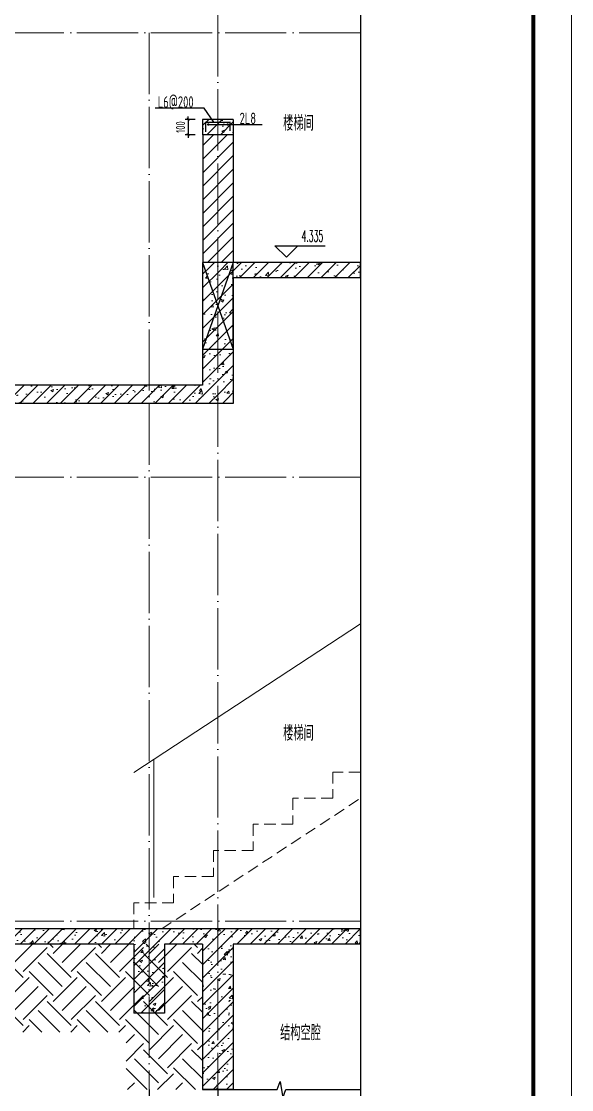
# Model space of a CAD drawing. Extents: x -1058961 to 23600, y -449123 to 2751847.
# Drawn here: x -3905 to -311, y -34003 to -27028 of the extents above; entities that cross this region are included whole.
import ezdxf

# ---------------------------------------------------------------- set-up
doc = ezdxf.new("R2010")
doc.units = 0
doc.header["$LTSCALE"] = 1000
doc.linetypes.add('DOTE', pattern=[2.42, 2, -0.2, 0.02, -0.2])
doc.linetypes.add('HIDDEN', pattern=[0.375, 0.25, -0.125])
doc.layers.get('0').update_dxf_attribs({"linetype": 'CONTINUOUS'})
doc.layers.get('DEFPOINTS').update_dxf_attribs({"linetype": 'CONTINUOUS'})
for name, color, linetype in [('AXIS', 3, 'CONTINUOUS'), ('DIM', 2, 'CONTINUOUS'), ('DIM_ELEV', 3, 'CONTINUOUS'), ('DIM_SYMB', 3, 'CONTINUOUS'), ('PUB_TEXT', 2, 'CONTINUOUS'), ('REIN', 6, 'CONTINUOUS'), ('S-大样-砼线', 7, 'CONTINUOUS'), ('S-引出线', 40, 'CONTINUOUS'), ('TEXT', 2, 'CONTINUOUS'), ('WALL', 5, 'CONTINUOUS')]:
    doc.layers.add(name, color=color, linetype=linetype)
for name, color, linetype, lineweight in [('DOTE', 19, 'DOTE', 9), ('PUB_HATCH', 8, 'CONTINUOUS', 9), ('STAIR', 2, 'CONTINUOUS', 18), ('图框', 9, 'CONTINUOUS', 18), ('填充', 251, 'CONTINUOUS', 5), ('立面-栏杆', 105, 'CONTINUOUS', 15)]:
    doc.layers.add(name, color=color, linetype=linetype, lineweight=lineweight)
doc.styles.add('_TCH_DIM', font='SIMPLEX.shx', dxfattribs={"width": 0.7, "bigfont": 'GBCBIG.shx'})
doc.styles.add('TSSD_DIMENSION', font='Tssdeng.shx', dxfattribs={"width": 0.7, "bigfont": 'tssdchn.shx'})
doc.styles.add('TSSD_REIN', font='tssdeng.shx', dxfattribs={"width": 0.7, "height": 300, "bigfont": 'tssdchn.shx'})
doc.styles.add('w', font='tssdeng.shx', dxfattribs={"width": 0.8, "bigfont": 'tssdchn.shx'})
doc.dimstyles.new('TSSD_20_20', dxfattribs={"dimtxt": 60, "dimasz": 20, "dimexe": 20, "dimexo": 50, "dimgap": 20, "dimtad": 1, "dimdec": 0, "dimzin": 0, "dimdsep": 46, "dimtxsty": 'TSSD_DIMENSION', "dimblk": 'ARCHTICK', "dimblk1": 'ARCHTICK', "dimblk2": 'ARCHTICK', "dimcen": 0, "dimdle": 20, "dimclrt": 7, "dimadec": 0, "dimazin": 0, "dimtfac": 1, "dimtdec": 0, "dimtix": 1, "dimtmove": 2, "dimatfit": 3, "dimfxl": 0, "dimtolj": 1, "dimtzin": 0, "dimarcsym": 0})
pattern_1 = [(45, (-668291.086, 135539.91), (-44.194174, 44.194174), []), (50, (-668291.09, 135539.91), (179.315046, -15.688034), [18.75, -206.25]), (355, (-668291.09, 135539.91), (-34.687833, 188.048033), [15, -165]), (100.4514, (-668276.14, 135538.6), (144.627345, 172.359886), [15.935047, -175.28553]), (46.1842, (-668291.09, 135589.9), (266.81026, -41.379754), [28.125, -309.375]), (96.6356, (-668268.85, 135586.46), (233.66568, 243.52947), [23.90257, -262.92825]), (351.1842, (-668291.1, 135589.9), (233.66549, 243.52965), [22.5, -247.5]), (21, (-668266.09, 135577.41), (149.226763, -100.654723), [18.75, -206.25]), (326, (-668266.09, 135577.41), (60.828833, 181.28751), [15, -165]), (71.4514, (-668253.65, 135569.02), (210.055657, 80.632624), [15.935047, -175.28553]), (37.5, (-668291.086, 135539.91), (3.039964, 83.2234635), [0, -163, 0, -167.5, 0, -165.625]), (7.5, (-668291.09, 135539.91), (65.767384, 98.602928), [0, -95.5, 0, -159.25, 0, -63.125]), (327.5, (-668346.836, 135539.91), (133.455609, -5.638718), [0, -62.5, 0, -195, 0, -258.75]), (317.5, (-668371.84, 135539.91), (145.796542, 25.026246), [0, -81.25, 0, -129.5, 0, -183.75])]

# ---------------------------------------------------------------- blocks, each defined once
blk = doc.blocks.new('GFDDDDRG')
at = {"layer": '图框'}
blk.add_lwpolyline([(923310, -107437), (923310, -159999), (893610, -159999), (893610, -107437)], close=True, dxfattribs=at)
blk.add_lwpolyline([(923310, -107437), (923310, -159999), (893610, -159999), (893610, -107437)], close=True, dxfattribs=at)
at = {"layer": '图框', "const_width": 50}
blk.add_lwpolyline([(894110, -159499), (922810, -159499), (922810, -108687), (894110, -108687)], close=True, dxfattribs=at)
blk = doc.blocks.new('20210809.04070727')
at = {"layer": 'REIN', "const_width": 9}
blk.add_lwpolyline([(87484.2, 67933.8), (87484.2, 67997.6), (87644.1, 67997.6), (87644.1, 67939.6)], dxfattribs=at)
at = {"layer": 'REIN', "const_width": 8}
for points in [[(87497.7, 67982.5, 1), (87505.7, 67982.5, 1)], [(87625.1, 67982.5, 1), (87633.1, 67982.5, 1)]]:
    blk.add_lwpolyline(points, format="xyb", close=True, dxfattribs=at)
at = {"layer": 'S-大样-砼线'}
for p, q in [((87465.2, 67080.9), (87665.2, 66515.9)), ((87665.2, 67080.9), (87465.2, 66515.9))]:
    blk.add_line(p, q, dxfattribs=at)
blk.add_lwpolyline([(87665.2, 67080.9), (87465.2, 67080.9), (87465.2, 66515.9), (87665.2, 66515.9)], close=True, dxfattribs=at)
at = {"layer": 'S-引出线'}
for p, q in [((87474.6, 68089.8), (87154.5, 68089.8)), ((87538.8, 67997.6), (87474.6, 68089.8)), ((87501.7, 67982.5), (87853.3, 67982.5))]:
    blk.add_line(p, q, dxfattribs=at)
at = {"layer": 'TEXT', "style": 'w', "width": 0.7}
for s, p in [('L6@200', (87171.5, 68092)), ('2L8', (87706.2, 67984.9))]:
    blk.add_text(s, height=75, rotation=0, dxfattribs=at).set_placement(p)
blk = doc.blocks.new('_ArchTick')
at = {"color": 0, "linetype": 'ByBlock', "const_width": 0.15}
blk.add_lwpolyline([(-0.5, -0.5), (0.5, 0.5)], dxfattribs=at)
blk = doc.blocks.new('*D1437')
at = {"layer": 'DEFPOINTS', "color": 0}
for p in [(-2720.8, -27668.1), (-2815.5, -27768.1), (-2720.8, -27768.1)]:
    blk.add_point(p, dxfattribs=at)
at = {"layer": 'DIM', "color": 0, "lineweight": -2}
for p, q in [((-2770.8, -27668.1), (-2835.5, -27668.1)), ((-2815.5, -27668.1), (-2815.5, -27648.1)), ((-2815.5, -27668.1), (-2815.5, -27768.1)), ((-2770.8, -27768.1), (-2835.5, -27768.1)), ((-2815.5, -27768.1), (-2815.5, -27788.1))]:
    blk.add_line(p, q, dxfattribs=at)
at = {"layer": 'DIM', "color": 0, "lineweight": -2, "xscale": 20, "yscale": 20, "zscale": 20}
for p, rotation in [((-2815.5, -27668.1), 270), ((-2815.5, -27768.1), 90)]:
    blk.add_blockref('_ArchTick', p, dxfattribs=dict(at, rotation=rotation))
at = {"layer": 'DIM', "color": 7, "insert": (-2865.5, -27718.1), "char_height": 60, "attachment_point": 5, "rotation": 90, "style": 'TSSD_DIMENSION'}
blk.add_mtext('\\A1;100', dxfattribs=at)

msp = doc.modelspace()

# ---------------------------------------------------------------- hatches: boundary and pattern name
at = {"layer": 'PUB_HATCH'}
h = msp.add_hatch(dxfattribs=at)
h.set_pattern_fill('钢筋混凝土', color=256, scale=25, style=0)
h.set_pattern_definition(pattern_1)
h.paths.add_polyline_path([(-2720.83, -27668.1), (-2720.83, -27768.1), (-2520.83, -27768.1), (-2520.83, -27668.11)])
h = msp.add_hatch(dxfattribs=at)
h.set_pattern_fill('普通砖', color=256, scale=25, style=0)
h.set_pattern_definition([(45, (-668291.086, 135584.79), (-44.1941915, 44.1941915), [])])
h.paths.add_polyline_path([(-2520.76, -27768.1), (-2720.76, -27768.1), (-2720.75, -28603.1), (-2520.75, -28603.1)])
h = msp.add_hatch(dxfattribs=at)
h.set_pattern_fill('钢筋混凝土', color=256, scale=25, style=0)
h.set_pattern_definition(pattern_1)
h.paths.add_polyline_path([(-2520.8, -28703.1), (-2720.8, -28603.1), (-2720.8, -29403.12), (-2520.81, -29523.12)])
h = msp.add_hatch(dxfattribs=at)
h.set_pattern_fill('钢筋混凝土', color=256, scale=25, style=0)
h.set_pattern_definition(pattern_1)
h.paths.add_polyline_path([(-1690.59, -28603.1), (-2720.8, -28603.1), (-2520.8, -28703.1), (-1690.59, -28703.1)])
h = msp.add_hatch(dxfattribs=at)
h.set_pattern_fill('钢筋混凝土', color=256, scale=25, style=0)
h.set_pattern_definition(pattern_1)
h.paths.add_polyline_path([(-2520.81, -29523.12), (-2720.8, -29403.12), (-5470.78, -29403.12), (-5470.74, -29443.12), (-5470.78, -29523.12)])
h = msp.add_hatch(dxfattribs=at)
h.set_pattern_fill('钢筋混凝土', color=256, scale=25, style=0)
h.set_pattern_definition(pattern_1)
h.paths.add_polyline_path([(-3070.79, -33019.79), (-3070.79, -32953.12), (-5669.81, -32953.12), (-5469.98, -33053.12), (-3170.79, -33053.12)])
h = msp.add_hatch(dxfattribs=at)
h.set_pattern_fill('钢筋混凝土', color=256, scale=25, style=0)
h.set_pattern_definition(pattern_1)
h.paths.add_polyline_path([(-2620.79, -33019.79), (-2620.79, -32953.12), (-3070.79, -32953.12), (-3070.79, -33019.79), (-2970.79, -33053.12), (-2720.79, -33053.12)])
h = msp.add_hatch(dxfattribs=at)
h.set_pattern_fill('钢筋混凝土', color=256, scale=25, style=0)
h.set_pattern_definition(pattern_1)
h.paths.add_polyline_path([(-1690.58, -32953.12), (-2620.79, -32953.12), (-2620.79, -33019.79), (-2520.79, -33053.12), (-1690.58, -33053.12)])
h = msp.add_hatch(dxfattribs=at)
h.set_pattern_fill('钢筋混凝土', color=256, scale=25, style=0)
h.set_pattern_definition(pattern_1)
h.paths.add_polyline_path([(-3070.79, -33019.79), (-3170.79, -33053.12), (-3170.79, -33503.12), (-2970.79, -33503.12), (-2970.79, -33053.12)])
h = msp.add_hatch(dxfattribs=at)
h.set_pattern_fill('钢筋混凝土', color=256, scale=25, style=0)
h.set_pattern_definition(pattern_1)
h.paths.add_polyline_path([(-2620.79, -33019.79), (-2720.79, -33053.12), (-2720.82, -34003.1), (-2520.82, -34003.11), (-2520.79, -33053.12)])
at = {"layer": '填充'}
h = msp.add_hatch(dxfattribs=at)
h.set_pattern_fill('EARTH', color=250, scale=70, angle=45, style=0)
h.set_pattern_definition([(45, (-804124.12, -419517.38), (0, 314.308964), [222.25, -222.25]), (45, (-804183.05, -419458.45), (0, 314.308964), [222.25, -222.25]), (45, (-804241.98, -419399.52), (0, 314.308964), [222.25, -222.25]), (135, (-804241.98, -419360.23), (-314.308964, 0), [222.25, -222.25]), (135, (-804183.05, -419301.3), (-314.308964, 0), [222.25, -222.25]), (135, (-804124.12, -419242.36), (-314.308964, 0), [222.25, -222.25])])
h.paths.add_polyline_path([(-6797.8, -33627.46), (-3220.79, -33627.46), (-3220.79, -34003.1), (-2720.78, -34003.1), (-2720.79, -33052.91), (-6797.8, -33053.13)])

# ---------------------------------------------------------------- linework, layer by layer
at = {"layer": 'AXIS'}
for p, q in [((-3070.82, -34003.1), (-3070.82, -34462.5)), ((-2620.82, -34003.1), (-2620.82, -34462.5))]:
    msp.add_line(p, q, dxfattribs=at)
at = {"layer": 'DIM_ELEV', "color": 6}
for p, q in [((-2173.32, -28568.11), (-2248.32, -28493.11)), ((-2248.32, -28493.11), (-1920.32, -28493.11)), ((-2173.32, -28568.11), (-2098.32, -28493.11))]:
    msp.add_line(p, q, dxfattribs=at)
at = {"layer": 'DIM_SYMB'}
for points in [[(-1690.58, -14983.1), (-1690.58, -24614.99), (-1638.08, -24634.1), (-1743.08, -24652.61), (-1690.58, -24671.24), (-1690.58, -34303.12)], [(-2720.79, -34003.1), (-2233.81, -34003.1), (-2214.7, -33950.6), (-2196.19, -34055.6), (-2177.56, -34003.1), (-1690.58, -34003.1)]]:
    msp.add_lwpolyline(points, dxfattribs=at)
at = {"layer": 'DOTE', "color": 1, "linetype": 'DOTE', "ltscale": 0.2}
for p, q in [((-2620.81, -14403.12), (-2620.79, -34003.1)), ((-1690.58, -27103.12), (-6797.8, -27103.12)), ((-3070.79, -27103.12), (-3070.79, -34003.1)), ((-1690.58, -30003.12), (-6797.8, -30003.12)), ((-1690.58, -32903.12), (-6797.8, -32903.12))]:
    msp.add_line(p, q, dxfattribs=at)
at = {"layer": 'STAIR', "linetype": 'HIDDEN', "ltscale": 0.3}
msp.add_line((-2988.46, -32953.12), (-1690.58, -32101.57), dxfattribs=at)
msp.add_lwpolyline([(-1690.58, -31929.58), (-1870.74, -31929.58), (-1870.74, -32100.17), (-2130.74, -32100.17), (-2130.74, -32270.76), (-2390.74, -32270.76), (-2390.74, -32441.35), (-2650.74, -32441.35), (-2650.74, -32611.93), (-2910.74, -32611.93), (-2910.74, -32782.52), (-3170.74, -32782.52), (-3170.74, -32953.11)], dxfattribs=at)
at = {"layer": 'WALL'}
for p, q in [((-2720.83, -27668.1), (-2720.83, -27768.1)), ((-2520.83, -27668.11), (-2720.83, -27668.1)), ((-2520.83, -27668.11), (-2520.83, -27768.1)), ((-2520.83, -27768.1), (-2720.83, -27768.1)), ((-2720.76, -27768.1), (-2720.75, -28603.1)), ((-2520.83, -27768.1), (-2520.76, -27768.1)), ((-2520.76, -27768.1), (-2520.75, -28603.1)), ((-2720.8, -28603.1), (-2720.8, -29403.12)), ((-1690.59, -28603.1), (-2720.8, -28603.1)), ((-1690.59, -28703.1), (-1690.59, -28603.1)), ((-2520.8, -28703.1), (-2520.81, -29523.12)), ((-1690.59, -28703.1), (-2520.8, -28703.1)), ((-2720.8, -29403.12), (-5470.78, -29403.12)), ((-2520.81, -29523.12), (-5470.78, -29523.12)), ((-3070.79, -32953.12), (-5669.81, -32953.12)), ((-2620.79, -32953.12), (-3070.79, -32953.12)), ((-1690.58, -32953.12), (-2620.79, -32953.12)), ((-1690.58, -33053.12), (-1690.58, -32953.12)), ((-3170.79, -33053.12), (-5469.98, -33053.12)), ((-3170.79, -33053.12), (-3170.79, -33503.12)), ((-2970.79, -33053.12), (-2970.79, -33503.12)), ((-2720.79, -33053.12), (-2970.79, -33053.12)), ((-2720.79, -33053.12), (-2720.82, -34003.1)), ((-2520.79, -33053.12), (-2520.82, -34003.11)), ((-1690.58, -33053.12), (-2520.79, -33053.12)), ((-2970.79, -33503.12), (-3170.79, -33503.12)), ((-2520.82, -34003.11), (-2720.82, -34003.1))]:
    msp.add_line(p, q, dxfattribs=at)
at = {"layer": '立面-栏杆', "color": 4}
for p, q in [((-1690.58, -30961.67), (-3170.75, -31932.82)), ((-3040.74, -32747.52), (-3040.74, -31847.52))]:
    msp.add_line(p, q, dxfattribs=at)

# ---------------------------------------------------------------- block references
at = {"xscale": 0.5, "yscale": 0.5, "zscale": 0.5}
msp.add_blockref('GFDDDDRG', (-461965.48, 41823.38), dxfattribs=at)
at = {"layer": 'REIN'}
msp.add_blockref('20210809.04070727', (-90186.01, -95684.05), dxfattribs=at)

# ---------------------------------------------------------------- texts
at = {"layer": 'PUB_TEXT', "style": 'TSSD_REIN', "width": 0.7}
for s, p in [('楼梯间', (-2194.79, -27742.49)), ('楼梯间', (-2194.79, -31725.35)), ('结构空腔', (-2214.7, -33681.32))]:
    msp.add_text(s, height=100, dxfattribs=at).set_placement(p)
at = {"layer": 'PUB_TEXT', "color": 6, "style": '_TCH_DIM', "width": 0.494118}
msp.add_text('4.335', height=74.375, dxfattribs=at).set_placement((-2074.82, -28466.86))

# ---------------------------------------------------------------- dimensions: what is measured, and where the dimension line sits
at = {"layer": 'DIM'}
dim = msp.add_linear_dim(base=(-2815.47, -27768.1), p1=(-2720.83, -27668.1), p2=(-2720.83, -27768.1), angle=90, dimstyle='TSSD_20_20', dxfattribs=at)
dim.commit()
dim.dimension.update_dxf_attribs({"geometry": '*D1437', "text_midpoint": (-2865.47, -27718.1)})

doc.saveas('drawing.dxf')
